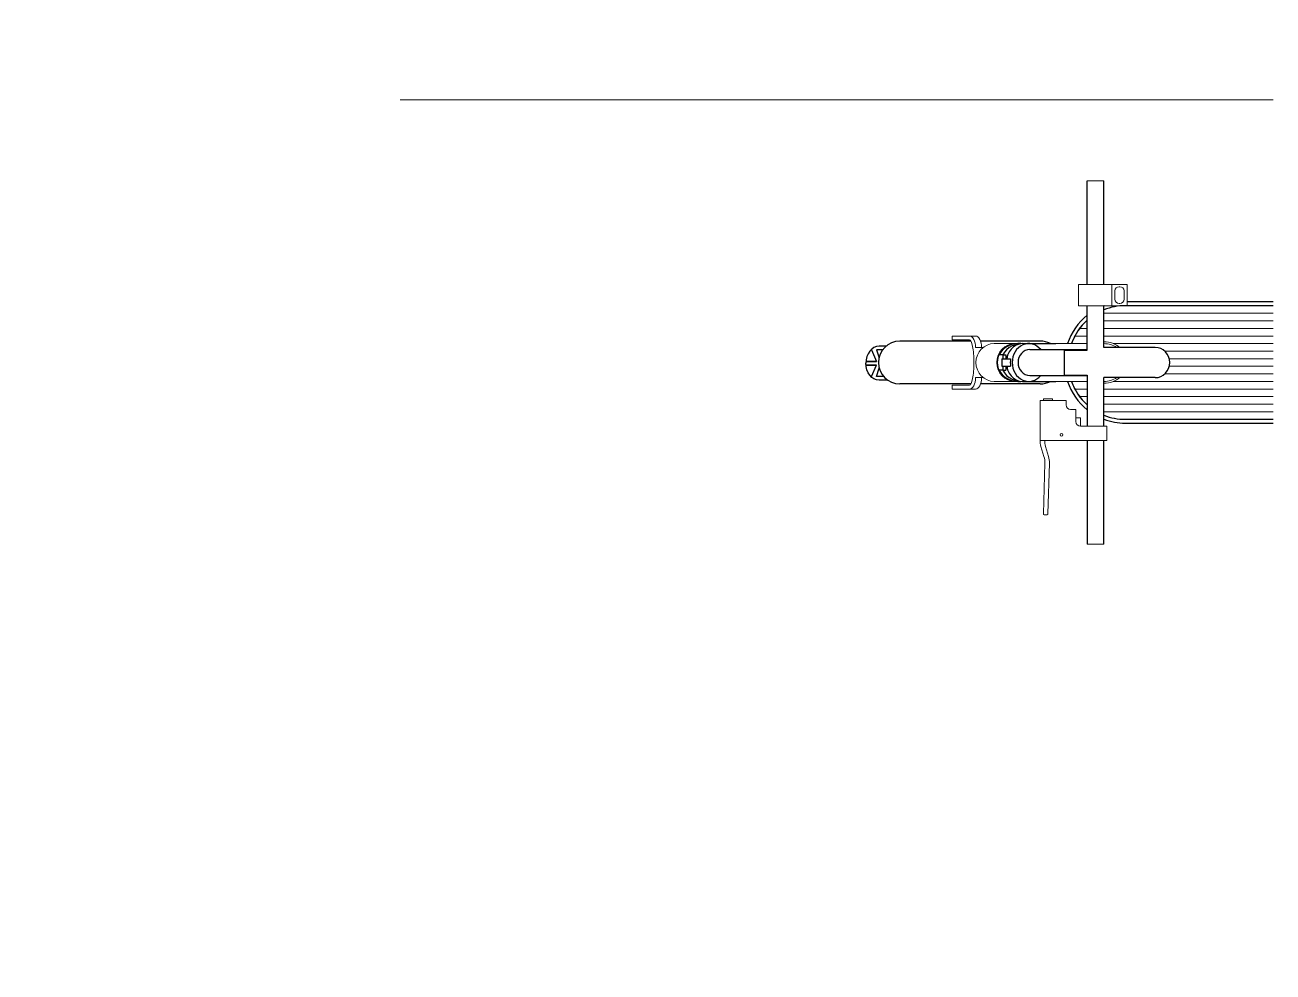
# Paper-space layout 'Presentación2' of a CAD drawing. Header units: millimetres. Extents: x 26 to 231, y 20 to 176.
# The model-space entities are those that its viewports show. They can reach past a viewport. Long polylines and large blocks are cut down to what shows.
import ezdxf

# ---------------------------------------------------------------- set-up
doc = ezdxf.new("R2010")
doc.units = ezdxf.units.MM
doc.layers.add('01_Contornos', color=7, linetype='Continuous', lineweight=20)
doc.layers.add('04_Cotas', color=3, linetype='Continuous', lineweight=18)
doc.layers.get('04_Cotas').off()

msp = doc.modelspace()

# ---------------------------------------------------------------- linework, layer by layer
at = {"color": 40, "true_color": 0xf8d731}
for p, q in [((1095.744, 962.012), (1095.744, 1099.019)), ((1117.744, 962.012), (1117.744, 1099.019)), ((1095.744, 875.512), (1095.744, 934.012)), ((1117.744, 883.997), (1117.744, 934.012)), ((1569.734, 934.012), (1145.734, 934.012)), ((1569.734, 939.012), (1148.273, 939.012)), ((1117.744, 879.012), (1117.744, 896.054)), ((810.963, 875.572), (809.851, 875.572)), ((810.963, 875.572), (817.351, 860.572)), ((825.379, 875.572), (817.351, 875.572)), ((817.351, 875.572), (820.753, 865.364)), ((829.992, 880.572), (820.851, 880.572)), ((942.16, 887.326), (848.346, 887.326)), ((1033.697, 887.326), (954.859, 887.326)), ((817.351, 860.572), (803.459, 860.572)), ((817.351, 860.572), (803.459, 860.572)), ((817.351, 860.572), (803.459, 860.572)), ((803.459, 860.572), (817.351, 860.572)), ((817.351, 855.572), (803.459, 855.572)), ((817.351, 855.572), (803.459, 855.572)), ((817.351, 855.572), (803.459, 855.572)), ((803.459, 855.572), (817.351, 855.572)), ((810.963, 840.572), (809.851, 840.572)), ((810.963, 840.572), (817.351, 855.572)), ((817.351, 840.572), (821.022, 851.586)), ((826.859, 840.572), (817.351, 840.572)), ((1095.744, 842.511), (1095.744, 775.012)), ((832.463, 835.572), (820.851, 835.572)), ((942.16, 830.697), (848.346, 830.697)), ((1033.697, 830.697), (954.859, 830.697)), ((1117.744, 775.012), (1117.744, 839.012)), ((1145.734, 784.012), (1569.734, 784.012)), ((1145.734, 779.012), (1569.734, 779.012)), ((1095.744, 756.012), (1095.744, 619.019)), ((1117.744, 619.019), (1117.744, 756.012))]:
    msp.add_line(p, q, dxfattribs=at)
for p, q in [((1010.618, 884.012), (1054.258, 884.012)), ((1019.832, 876.012), (1095.744, 876.012)), ((1065.25, 875.512), (1065.25, 842.511)), ((1065.25, 875.512), (1095.744, 875.512)), ((1185.27, 879.012), (1117.744, 879.012)), ((984.06, 869.012), (979.142, 869.012)), ((982.959, 864.012), (994.501, 864.012)), ((982.959, 864.012), (982.959, 854.012)), ((984.06, 869.012), (984.06, 864.012)), ((984.06, 869.012), (988.402, 869.012)), ((988.402, 869.012), (988.402, 864.012)), ((984.06, 849.012), (979.142, 849.012)), ((982.959, 854.012), (994.501, 854.012)), ((984.06, 854.012), (984.06, 849.012)), ((984.06, 849.012), (988.402, 849.012)), ((988.402, 854.012), (988.402, 849.012)), ((1019.832, 842.012), (1095.744, 842.012)), ((1065.25, 842.511), (1095.744, 842.511)), ((1010.618, 834.012), (1054.258, 834.012)), ((1185.27, 839.012), (1117.744, 839.012))]:
    msp.add_line(p, q)
for centre, radius, start, end in [((1145.734, 859.012), 80, 110.364135, 110.479564), ((1145.734, 859.012), 75, 90, 111.912992), ((1145.734, 859.012), 80, 110.364135, 110.479564), ((1145.734, 859.012), 80, 128.672887, 161.790043), ((1145.734, 859.012), 75, 131.799925, 160.528779), ((848.346, 859.012), 28.314, 90, 270), ((1033.697, 859.012), 28.314, 61.99935, 90), ((1033.697, 859.012), 28.314, 270, 298.00065), ((1145.734, 859.012), 80, 198.209957, 231.327113), ((1145.734, 859.012), 75, 199.471221, 228.200075), ((1145.734, 859.012), 75, 248.087008, 270), ((1145.734, 859.012), 80, 249.520436, 270)]:
    msp.add_arc(centre, radius, start, end, dxfattribs=at)
msp.add_ellipse((820.851, 858.072), major_axis=(0, 22.5), ratio=0.77777778, start_param=6.28318531, end_param=7.85398163, dxfattribs=at)
for centre, major_axis, ratio, start_param, end_param in [((1005.701, 859.012), (-28.978, 0), 0.86273015, 4.62743626, 7.93893436), ((1010.618, 859.012), (-28.978, 0), 0.86273015, 4.55867049, 5.87166846), ((1010.618, 859.012), (0, -25), 0.86933324, 2.96199593, 4.51103106), ((1018.383, 859.012), (0, -25), 0.86933324, 2.31855896, 7.106219), ((1000.266, 859.012), (-28.978, 0), 0.86273015, 4.71238898, 4.71239897), ((1019.832, 859.012), (0, 17), 0.90910666, 0, 3.14159265), ((1185.27, 859.012), (0, -20), 0.96592583, 0, 3.14159265), ((1015.795, 859.012), (0, -25), 0.86933324, 4.51103106, 4.9137469), ((1010.618, 859.012), (-28.978, 0), 0.86273015, 0.41151685, 1.72451481), ((1010.618, 859.012), (0, -25), 0.86933324, 4.9137469, 6.46278203)]:
    msp.add_ellipse(centre, major_axis=major_axis, ratio=ratio, start_param=start_param, end_param=end_param)
at = {"color": 40, "true_color": 0xf8d731, "extrusion": (0, 0, -1)}
msp.add_ellipse((820.851, 858.072), major_axis=(0, -22.5), ratio=0.77777778, start_param=6.28318531, end_param=7.85398163, dxfattribs=at)
at = {"layer": '01_Contornos'}
msp.add_line((188.539, 1205.76), (3860.633, 1205.76), dxfattribs=at)
at = {"layer": '01_Contornos', "color": 40, "true_color": 0xf8d731}
for p, q in [((1095.744, 1099.019), (1117.744, 1099.019)), ((1148.273, 962.012), (1084.255, 962.012)), ((1084.255, 962.012), (1084.255, 934.012)), ((1128.273, 962.012), (1128.273, 934.012)), ((1137.773, 959.012), (1138.773, 959.012)), ((1148.273, 934.012), (1148.273, 962.012)), ((1132.273, 942.512), (1132.273, 953.512)), ((1144.273, 953.512), (1144.273, 942.512)), ((1084.255, 934.012), (1148.273, 934.012)), ((1117.744, 924.012), (1704.734, 924.012)), ((1137.773, 937.012), (1138.773, 937.012)), ((1145.564, 934.012), (1699.734, 934.012)), ((1094.659, 914.012), (1095.744, 914.012)), ((1117.744, 914.012), (1579.734, 914.012)), ((940.185, 894.012), (917.465, 894.012)), ((917.465, 894.012), (917.465, 889.012)), ((940.185, 894.012), (948.194, 894.012)), ((1079.316, 894.012), (1095.744, 894.012)), ((1085.649, 904.012), (1095.744, 904.012)), ((1117.744, 904.012), (1565.592, 904.012)), ((1117.744, 894.012), (1564.734, 894.012)), ((940.185, 889.012), (917.465, 889.012)), ((958.411, 879.012), (948.194, 879.012)), ((972.9, 884.012), (1095.744, 884.012)), ((1074.938, 884.012), (1095.744, 884.012)), ((1130.211, 884.012), (1520.024, 884.012)), ((1198.048, 874.012), (1508.991, 874.012)), ((1203.976, 864.012), (1505.084, 864.012)), ((1198.048, 844.012), (1508.991, 844.012)), ((1203.976, 854.012), (1505.084, 854.012)), ((940.185, 829.012), (917.465, 829.012)), ((917.465, 824.012), (917.465, 829.012)), ((940.185, 824.012), (917.465, 824.012)), ((940.185, 824.012), (948.194, 824.012)), ((948.194, 839.012), (958.411, 839.012)), ((972.9, 834.012), (1095.744, 834.012)), ((1074.938, 834.012), (1095.744, 834.012)), ((1079.316, 824.012), (1095.744, 824.012)), ((1117.744, 824.012), (1564.734, 824.012)), ((1130.211, 834.012), (1520.024, 834.012)), ((1033.744, 756.012), (1033.744, 808.512)), ((1067.244, 809.012), (1034.244, 809.012)), ((1037.744, 811.012), (1049.744, 811.012)), ((1037.744, 811.012), (1037.744, 809.012)), ((1049.744, 811.012), (1049.744, 809.012)), ((1067.744, 808.512), (1067.744, 803.012)), ((1085.649, 814.012), (1095.744, 814.012)), ((1117.744, 814.012), (1565.592, 814.012)), ((1073.744, 797.012), (1080.244, 797.012)), ((1080.744, 796.512), (1080.744, 781.012)), ((1094.659, 804.012), (1095.744, 804.012)), ((1117.744, 804.012), (1579.734, 804.012)), ((1117.744, 794.012), (1624.964, 794.012)), ((1086.244, 786.012), (1080.744, 786.012)), ((1086.744, 775.012), (1086.744, 785.512)), ((1086.744, 775.012), (1121.744, 775.012)), ((1121.744, 775.012), (1121.744, 756.012)), ((1145.566, 784.012), (1699.734, 784.012)), ((1033.744, 756.012), (1039.744, 756.012)), ((1121.744, 756.012), (1033.744, 756.012)), ((1033.744, 756.012), (1036.744, 756.012)), ((1034.493, 748.246), (1038.536, 734.818)), ((1040.527, 748.246), (1044.57, 734.818)), ((1039.809, 726.169), (1037.76, 659.072)), ((1045.844, 726.099), (1043.872, 659.011)), ((1042.874, 658.07), (1038.76, 658.072)), ((1095.744, 619.019), (1117.744, 619.019))]:
    msp.add_line(p, q, dxfattribs=at)
msp.add_circle((1061.744, 763.512), 1.6, dxfattribs=at)
for centre, radius, start, end in [((1137.773, 953.512), 5.5, 90, 180), ((1138.773, 953.512), 5.5, 0, 90), ((1137.773, 942.512), 5.5, 180, 270), ((1138.773, 942.512), 5.5, 270, 0), ((1145.649, 859.012), 75, 89.935243, 111.843195), ((1034.244, 808.512), 0.5, 90, 180), ((1067.244, 808.512), 0.5, 0, 90), ((1073.744, 803.012), 6, 180, 270), ((1080.244, 796.512), 0.5, 0, 90), ((1086.744, 781.012), 6, 180, 270), ((1086.244, 785.512), 0.5, 0, 90), ((1053.644, 754.012), 20, 174.26083, 196.756035), ((1059.678, 754.012), 20, 174.26083, 196.756035), ((1009.809, 726.169), 30, 359.867098, 16.756035), ((1015.844, 726.169), 30, 359.867098, 16.756035), ((1038.76, 659.072), 1, 180, 270), ((1042.874, 659.07), 1, 269.936178, 356.633502)]:
    msp.add_arc(centre, radius, start, end, dxfattribs=at)
at = {"layer": '01_Contornos'}
for centre, radius, start, end in [((1145.649, 859.012), 75, 131.713085, 160.528793), ((1145.649, 859.012), 75, 199.471209, 228.286915), ((1067.244, 808.512), 0.5, 0, 90), ((1080.244, 796.512), 0.5, 0, 90), ((1145.649, 859.012), 75, 248.156805, 270.063696)]:
    msp.add_arc(centre, radius, start, end, dxfattribs=at)
at = {"layer": '01_Contornos', "color": 40, "true_color": 0xf8d731}
for centre, major_axis, ratio, start_param, end_param in [((940.185, 879.012), (0, 15), 0.53389957, 4.71238898, 6.28318531), ((948.194, 879.012), (0, 15), 0.53389957, 4.71238898, 6.28318531), ((940.185, 859.012), (0, -30), 0.19923501, 7.85398163, 9.42477796), ((972.9, 859.012), (0, 25), 0.96592583, 6.28318531, 9.42477796), ((1000.266, 859.012), (0, 25), 0.96592583, 6.28318531, 9.42477796), ((1116.714, 859.012), (32.41, 0), 0.84843347, 7.09759969, 7.82219151), ((1116.714, 859.012), (30, 0), 0.83333333, 7.21048053, 7.81963632), ((1116.714, 859.012), (30, 0), 0.83333333, 4.7467343, 5.35589009), ((1116.714, 859.012), (32.41, 0), 0.84843347, 4.7441791, 5.46877093)]:
    msp.add_ellipse(centre, major_axis=major_axis, ratio=ratio, start_param=start_param, end_param=end_param, dxfattribs=at)
at = {"layer": '01_Contornos', "color": 40, "true_color": 0xf8d731, "extrusion": (0, 0, -1)}
for centre, major_axis, ratio, start_param, end_param in [((940.185, 859.012), (0, 30), 0.19923501, 7.85398163, 9.42477796), ((940.185, 839.012), (0, -15), 0.53389957, 4.71238898, 6.28318531), ((948.194, 839.012), (0, -15), 0.53389957, 4.71238898, 6.28318531)]:
    msp.add_ellipse(centre, major_axis=major_axis, ratio=ratio, start_param=start_param, end_param=end_param, dxfattribs=at)

psp = doc.layouts.new('Presentación2')

# ---------------------------------------------------------------- viewports
at = {"layer": '04_Cotas'}
psp.add_viewport(center=(128.5, 97.5), size=(205.6, 156), view_center_point=(517.041, 679.471), view_height=1250.42305, dxfattribs=at)

doc.saveas('drawing.dxf')
